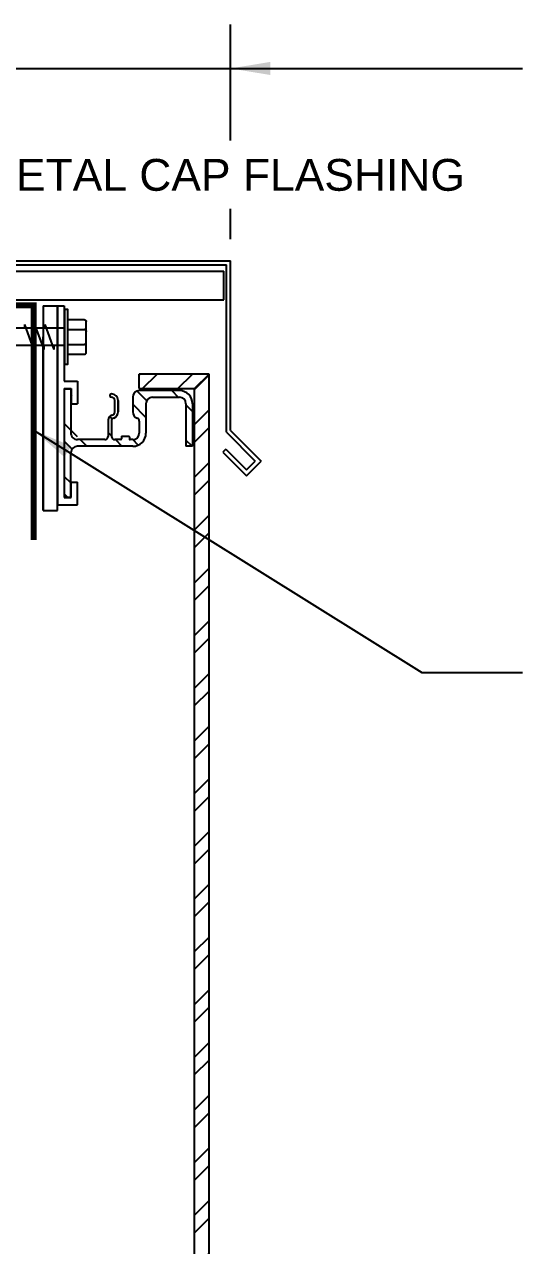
# Model space of a CAD drawing. Extents: x -64 to 51, y 0 to 66.
# Drawn here: x 24.57 to 32.1, y 16.6 to 35.02 of the extents above; entities that cross this region are included whole.
import ezdxf

# ---------------------------------------------------------------- set-up
doc = ezdxf.new("R2010")
doc.units = 0
doc.header["$LTSCALE"] = 1.5
doc.header["$MEASUREMENT"] = 0
for name, color, linetype in [('CLADDING', 252, 'CONTINUOUS'), ('STRUCTURE', 252, 'CONTINUOUS'), ('TEXT', 7, 'CONTINUOUS')]:
    doc.layers.add(name, color=color, linetype=linetype)
doc.styles.add('DETAILS', font='sanss___.ttf', dxfattribs={"height": 1})
doc.dimstyles.new('TYVEKDETAILS', dxfattribs={"dimscale": 6, "dimtxt": 1.5, "dimasz": 0.1, "dimexe": 0.75, "dimexo": 0.75, "dimgap": 0.75, "dimtad": 0, "dimtih": 1, "dimtoh": 1, "dimdec": 4, "dimzin": 0, "dimtxsty": 'DETAILS', "dimcen": 0.0625, "dimazin": 3, "dimtfac": 1, "dimtdec": 4, "dimtofl": 0, "dimtmove": 0, "dimatfit": 3, "dimtolj": 1, "dimtzin": 0})

msp = doc.modelspace()

# ---------------------------------------------------------------- hatches: boundary and pattern name
at = {"layer": 'CLADDING'}
h = msp.add_hatch(dxfattribs=at)
h.set_pattern_fill('ANSI32', color=256, scale=1.5, style=0)
h.set_pattern_definition([(315, (46.68159441133795, 37.45321067959172), (-0.397747564417433, -0.397747564417433), []), (315, (46.94675945383796, 37.45321067959172), (-0.397747564417433, -0.397747564417433), [])])
edge = h.paths.add_edge_path()
edge.add_line((25.17173529428436, 27.88908745055319), (25.27173529428433, 27.88908745055319))
edge.add_line((25.27173529428433, 27.88908745055319), (25.27173529428433, 28.5587649159549))
edge.add_arc((25.37173529428434, 28.5587649159549), 0.1, 90.00000000000081, 180)
edge.add_line((26.20581414584577, 28.65859042876551), (25.36583046642027, 28.65859042876548))
edge.add_arc((26.20581414584577, 28.8585904287655), 0.2, 270.0000000000008, 360.0000000000008)
edge.add_line((26.40581414584578, 29.29833015874448), (26.40581414584578, 28.8585904287655))
edge.add_arc((26.50581414584578, 29.29833015874448), 0.1, 90, 180.0000000000008)
edge.add_line((26.50581414584578, 29.39833015874449), (26.91058360636314, 29.39833015874447))
edge.add_arc((26.91058360636314, 29.29833015874448), 0.1, 8.142219984546603e-13, 89.99999999999919)
edge.add_line((27.01058360636315, 29.29833015874448), (27.01058360636313, 28.65859042876548))
edge.add_line((27.11058360636314, 28.65859042876548), (27.01058360636313, 28.65859042876548))
edge.add_line((27.11058360636314, 29.29833015874448), (27.11058360636314, 28.65859042876548))
edge.add_arc((26.91058360636314, 29.29833015874448), 0.2, 8.142219984546603e-13, 89.99999999999919)
edge.add_line((26.91058360636314, 29.49833015874447), (26.30581414584576, 29.49833015874447))
edge.add_arc((26.30581414584576, 29.39833015874447), 0.1, 90, 180)
edge.add_line((26.20581414584576, 29.39833015874447), (26.20581414584577, 29.17846029375498))
edge.add_arc((26.30581414584576, 29.17846029375498), 0.1, 180, 250.5287793655294)
edge.add_arc((26.25581414584578, 29.03703893751755), 0.05, 0, 70.52877936552947)
edge.add_line((26.30581414584577, 29.03703893751755), (26.30581414584577, 28.8585904287655))
edge.add_arc((26.20581414584577, 28.8585904287655), 0.1, 270.0000000000008, 360.0000000000008)
edge.add_arc((26.16581414584576, 28.76859042876549), 0.01, 180, 270)
edge.add_line((26.20581414584577, 28.7585904287655), (26.16581414584576, 28.7585904287655))
edge.add_line((26.15581414584576, 28.79859042876549), (26.15581414584576, 28.76859042876549))
edge.add_line((26.14581414584577, 28.8085904287655), (26.04509013183729, 28.8085904287655))
edge.add_arc((26.14581414584577, 28.79859042876549), 0.01, 0, 90.00000000000081)
edge.add_arc((26.04509013183729, 28.79859042876549), 0.01, 90.00000000000159, 180.0000000000049)
edge.add_line((26.03509013183728, 28.79859042876549), (26.03509013183728, 28.76859042876551))
edge.add_arc((26.02509013183728, 28.76859042876551), 0.01, 270.0000000000081, 360)
edge.add_line((26.02509013183728, 28.7585904287655), (25.93509013183727, 28.75859042876549))
edge.add_arc((25.93509013183727, 28.8085904287655), 0.05, 180.0000000000008, 270.0000000000008)
edge.add_line((25.88509013183728, 29.03703893751755), (25.88509013183728, 28.8085904287655))
edge.add_arc((25.93509013183727, 29.03703893751755), 0.05, 109.4712206344757, 180.0000000000024)
edge.add_arc((25.88509013183728, 29.17846029375498), 0.1, 289.471220634474, 360)
edge.add_line((25.98509013183729, 29.17846029375498), (25.98509013183729, 29.34833015874447))
edge.add_arc((25.88509013183728, 29.34833015874447), 0.1, 0, 90)
edge.add_arc((25.88509013183728, 29.42333015874446), 0.02499999999999947, 90, 270)
edge.add_arc((25.88509013183728, 29.34833015874447), 0.05, 0, 90)
edge.add_line((25.93509013183727, 29.17593478089415), (25.93509013183727, 29.34833015874447))
edge.add_arc((25.88509013183728, 29.17593478089415), 0.05, 281.5369590328132, 360)
edge.add_arc((25.91009013183727, 29.05346029375499), 0.075, 101.5369590328107, 180.0000000000049)
edge.add_line((25.83509013183727, 29.05346029375498), (25.83509013183728, 28.8085904287655))
edge.add_arc((25.78509013183728, 28.8085904287655), 0.05, 270.0000000000008, 360.0000000000024)
edge.add_line((25.78509013183728, 28.75859042876549), (25.37173652711892, 28.75859042876549))
edge.add_arc((25.37173529428432, 28.8587649159549), 0.1, 180.0000000000008, 270.0000000000008)
edge.add_line((25.27173529428434, 29.52646355904273), (25.27173529428436, 28.85876491595489))
edge.add_line((25.17173529428434, 29.52628907185331), (25.27173529428434, 29.52646355904273))
edge.add_line((25.17173529428434, 29.52628907185331), (25.17173529428436, 27.88908745055319))
at = {"layer": 'STRUCTURE', "linetype": 'CONTINUOUS'}
h = msp.add_hatch(dxfattribs=at)
h.set_pattern_fill('ANSI32', color=256, scale=1.5, style=0)
h.set_pattern_definition([(45, (43.43266816267771, 10.27718497600871), (-0.397747564417433, 0.397747564417433), []), (45, (43.69783320517772, 10.27718497600871), (-0.397747564417433, 0.397747564417433), [])])
h.paths.add_polyline_path([(27.36124535579416, 29.74899190817566), (27.14052134178568, 29.5282678941672), (27.14052134178568, 13.60255798599894), (27.36124535579417, 13.38183397199045)])
h.paths.add_polyline_path([(26.30581414584563, 13.60255798599893), (26.30581414584561, 13.38183397199045), (27.36124535579418, 13.38183397199044), (27.1405213417857, 13.60255798599893)])
h.paths.add_polyline_path([(26.30581414584578, 29.74899190817569), (26.30581414584579, 29.5282678941672), (27.14052134178568, 29.5282678941672), (27.36124535579418, 29.74899190817568)])

# ---------------------------------------------------------------- linework, layer by layer
at = {"layer": 'CLADDING'}
for p, q in [((24.85101128027576, 30.77581225331318), (25.17308376549529, 30.77581225331319)), ((25.07061446064848, 27.69161896545729), (25.07061446064839, 30.77581225331319)), ((25.17061446064833, 30.77581225331319), (25.17061446064833, 29.64075330538792)), ((25.17061446064833, 30.72209862503721), (25.17061446064833, 29.89709862503721)), ((25.17479328423572, 30.72140258598265), (25.17479328423571, 29.89640258598265)), ((27.36124535579436, 29.74899190817568), (26.30581414584579, 29.74899190817568)), ((26.3058141458458, 29.5282678941672), (26.30581414584579, 29.74899190817568)), ((26.30581414584579, 29.5282678941672), (26.30581414584578, 29.74899190817568)), ((27.14052134178571, 29.52826789416723), (27.36124535579419, 29.7489919081757)), ((27.36124535579416, 13.38183397199044), (27.36124535579416, 29.74899190817568)), ((25.17061446064833, 29.64075330538791), (25.37173529428435, 29.64083101416924)), ((25.17061446064833, 29.53189969295563), (25.17061446064836, 27.88347682945088)), ((25.17061446064833, 29.53189969295563), (25.27412382130935, 29.53189969295562)), ((25.17173529428434, 29.52628907185331), (25.27173529428434, 29.52646355904273)), ((25.17173529428434, 29.52628907185331), (25.17173529428435, 28.85859042876548)), ((25.27173529428434, 29.52646355904273), (25.27173529428436, 28.85876491595489)), ((25.27412382130935, 29.53189969295562), (25.27412382130935, 29.29672111714588)), ((26.30581414584579, 29.5282678941672), (27.14052134178586, 29.5282678941672)), ((26.30581414584578, 29.5282678941672), (27.14052134178585, 29.5282678941672)), ((26.91058360636314, 29.49833015874447), (26.30581414584576, 29.49833015874447)), ((27.14052134178568, 13.60255798599893), (27.14052134178568, 29.5282678941672)), ((25.93509013183727, 29.17593478089415), (25.93509013183727, 29.34833015874447)), ((25.98509013183729, 29.17846029375498), (25.98509013183729, 29.34833015874447)), ((26.20581414584577, 29.39833015874447), (26.20581414584577, 29.17846029375498)), ((26.20581414584576, 29.39833015874447), (26.20581414584577, 29.17846029375498)), ((26.50581414584578, 29.39833015874449), (26.91058360636314, 29.39833015874447)), ((25.27412382130935, 29.29672111714588), (25.37433145111732, 29.29672111714587)), ((25.93509013183727, 29.12846029375498), (25.93509013183726, 29.12846029375498)), ((26.40581414584578, 29.29833015874448), (26.40581414584578, 28.8585904287655)), ((27.01058360636315, 29.29833015874448), (27.01058360636313, 28.65859042876548)), ((27.11058360636314, 29.29833015874448), (27.11058360636314, 28.65859042876548)), ((25.83509013183727, 29.05346029375498), (25.83509013183728, 28.8085904287655)), ((25.88509013183728, 29.03703893751755), (25.88509013183728, 28.8085904287655)), ((26.30581414584577, 29.03703893751755), (26.30581414584577, 28.8585904287655)), ((25.78509013183728, 28.75859042876549), (25.37173652711892, 28.75859042876549)), ((26.02509013183728, 28.7585904287655), (25.93509013183727, 28.75859042876549)), ((26.03509013183728, 28.79859042876549), (26.03509013183728, 28.76859042876551)), ((26.14581414584577, 28.8085904287655), (26.04509013183729, 28.8085904287655)), ((26.15581414584576, 28.79859042876549), (26.15581414584576, 28.76859042876549)), ((26.20581414584577, 28.7585904287655), (26.16581414584576, 28.7585904287655)), ((26.20581414584577, 28.65859042876551), (25.36583046642027, 28.65859042876548)), ((27.11058360636314, 28.65859042876548), (27.01058360636313, 28.65859042876548)), ((25.27173529428433, 27.88908745055319), (25.27173529428433, 28.5587649159549)), ((25.27412382130935, 27.88347682945089), (25.27412382130935, 28.11865540526063)), ((25.27412382130935, 28.11865540526063), (25.37433145111732, 28.11865540526064)), ((25.17061446064833, 27.88347682945088), (25.27412382130935, 27.88347682945089)), ((25.17173529428436, 27.88908745055319), (25.27173529428433, 27.88908745055319)), ((24.8510112802758, 27.69161896545729), (25.07061446064848, 27.69161896545729)), ((25.07061446064847, 27.7746618548762), (25.37173529428435, 27.77454550823727))]:
    msp.add_line(p, q, dxfattribs=at)
for centre, radius, start, end in [((26.30581414584576, 29.39833015874447), 0.1, 90, 180), ((26.91058360636314, 29.29833015874448), 0.2, 8.142219984546603e-13, 89.99999999999919), ((25.88509013183728, 29.42333015874446), 0.02499999999999947, 90, 270), ((25.88509013183728, 29.34833015874447), 0.1, 0, 90), ((25.88509013183728, 29.34833015874447), 0.05, 0, 90), ((26.50581414584578, 29.29833015874448), 0.1, 90, 180.0000000000008), ((26.91058360636314, 29.29833015874448), 0.1, 8.142219984546603e-13, 89.99999999999919), ((25.91009013183727, 29.05346029375499), 0.075, 101.5369590328107, 180.0000000000049), ((25.88509013183728, 29.17593478089415), 0.05, 281.5369590328132, 0), ((25.88509013183728, 29.17846029375498), 0.1, 289.471220634474, 0), ((26.30581414584576, 29.17846029375498), 0.1, 180, 250.5287793655294), ((25.93509013183727, 29.03703893751755), 0.05, 109.4712206344757, 180.0000000000024), ((26.25581414584578, 29.03703893751755), 0.05, 0, 70.52877936552947), ((25.37173529428432, 28.8587649159549), 0.1, 180.0000000000008, 270.0000000000008), ((25.78509013183728, 28.8085904287655), 0.05, 270.0000000000008, 2.442665995363981e-12), ((25.93509013183727, 28.8085904287655), 0.05, 180.0000000000008, 270.0000000000008), ((26.02509013183728, 28.76859042876551), 0.01, 270.0000000000081, 0), ((26.04509013183729, 28.79859042876549), 0.01, 90.00000000000159, 180.0000000000049), ((26.14581414584577, 28.79859042876549), 0.01, 0, 90.00000000000081), ((26.16581414584576, 28.76859042876549), 0.01, 180, 270), ((26.20581414584577, 28.8585904287655), 0.1, 270.0000000000008, 8.142219984546603e-13), ((26.20581414584577, 28.8585904287655), 0.2, 270.0000000000008, 8.142219984546603e-13), ((25.37173529428434, 28.5587649159549), 0.1, 90.00000000000081, 180)]:
    msp.add_arc(centre, radius, start, end, dxfattribs=at)
at = {"layer": 'STRUCTURE'}
for p, q in [((16.87811551831217, 31.45783394205804), (27.68376570598793, 31.45783394205783)), ((16.94061551831216, 31.39533394205804), (27.62126570598794, 31.39533394205783)), ((27.62126570598791, 28.86998506321088), (27.62126570598793, 31.39569663245136)), ((27.68376570598792, 28.89587341085923), (27.68376570598793, 31.45819663245139)), ((17.25311551831217, 31.30158394205804), (27.58434256620559, 31.30204589794518)), ((24.85101128027576, 30.77581225331318), (24.8510112802758, 27.69161896545729)), ((25.17479328423571, 30.44015258598264), (23.29817030794859, 30.44015258598266)), ((24.85101128027573, 27.69161896545729), (24.85101128027577, 30.30890258598264)), ((25.17479328423571, 30.17765258598265), (23.29817030794861, 30.17765258598265)), ((25.17173529428434, 29.52628907185331), (25.17173529428436, 27.88908745055319)), ((25.37173529428435, 29.64083101416924), (25.37173529428435, 29.29672111714587)), ((27.62126570598793, 28.86998506321086), (28.05627540026241, 28.43497536893642)), ((27.68376570598793, 28.89587341085922), (28.14466374791073, 28.43497536893642)), ((27.56824385782852, 28.56945352077702), (27.92369287878992, 28.21400449981562)), ((27.61243803165268, 28.61364769460118), (27.92369287878992, 28.30239284746392)), ((25.37173529428435, 27.77454550823727), (25.37173529428435, 28.11865540526064))]:
    msp.add_line(p, q, dxfattribs=at)
at = {"layer": 'STRUCTURE', "linetype": 'CONTINUOUS'}
for p, q in [((27.58434256620558, 30.86748712058529), (27.58434256620559, 31.30204589794518)), ((17.2531155183121, 30.86702516469815), (27.58434256620558, 30.86748712058529)), ((25.07061446064839, 30.77581225331319), (25.07061446064848, 27.7746618548762)), ((24.71307245961639, 30.12140258598266), (24.57403750582429, 30.49640258598265)), ((24.57403750582429, 30.44015258598266), (24.57403750582429, 30.49640258598265)), ((24.86755080607304, 30.12140258598266), (24.72851585228095, 30.49640258598266)), ((24.72851585228095, 30.44015258598267), (24.72851585228095, 30.49640258598266)), ((25.02202915252971, 30.12140258598266), (24.8829941987376, 30.49640258598266)), ((24.8829941987376, 30.44015258598267), (24.8829941987376, 30.49640258598266)), ((24.71307245961639, 30.12140258598266), (24.71307245961639, 30.17765258598265)), ((24.86755080607304, 30.12140258598266), (24.86755080607303, 30.17765258598265)), ((25.02202915252971, 30.12140258598266), (25.0220291525297, 30.17765258598265)), ((25.98509013183728, 29.34833015874447), (25.98509013183729, 29.17846029375498)), ((27.61243803165268, 28.61364769460118), (27.56824385782852, 28.56945352077702)), ((27.92369287878992, 28.30239284746392), (28.05627540026241, 28.43497536893642)), ((27.92369287878992, 28.21400449981562), (28.14466374791073, 28.43497536893642))]:
    msp.add_line(p, q, dxfattribs=at)
at = {"layer": 'STRUCTURE', "color": 7}
for p, q in [((17.2531155183121, 30.78542875258168), (24.71055236809625, 30.78542875258168)), ((24.71055236809625, 30.78542875258168), (24.71055236809626, 27.24434813108527))]:
    msp.add_line(p, q, dxfattribs=at)
at = {"layer": 'STRUCTURE', "linetype": 'CONTINUOUS', "const_width": 0.09}
for points in [[(17.2531155183121, 30.78542875258168), (24.71055236809625, 30.78542875258168)], [(24.71055236809626, 27.24434813108527), (24.71055236809625, 30.83042894103945)]]:
    msp.add_lwpolyline(points, dxfattribs=at)
at = {"layer": 'STRUCTURE'}
msp.add_lwpolyline([(25.17479328423571, 29.89640258598265), (25.22635578423571, 29.89640258598265), (25.22635578423572, 30.72140258598265), (25.17479328423572, 30.72140258598265)], dxfattribs=at)
for points in [[(25.22635578423571, 30.57140258598266), (25.47352113856634, 30.57140258598266, -0.4142135623731054), (25.50352113856635, 30.54140258598265)], [(25.22635578423571, 30.04640258598265), (25.47352113856634, 30.04640258598265, 0.4142135623731054), (25.50352113856635, 30.07640258598265), (25.50352113856635, 30.54140258598265)], [(25.22635578423571, 30.42140258598265), (25.47352113856634, 30.42140258598265, -0.4142135623731054), (25.50352113856635, 30.39140258598266)], [(25.22635578423571, 30.19640258598266), (25.47352113856634, 30.19640258598266, 0.4142135623731054), (25.50352113856635, 30.22640258598265)], [(25.50352113856635, 30.16640258598265, 0.4142135623731054), (25.47352113856634, 30.19640258598266)]]:
    msp.add_lwpolyline(points, format="xyb", dxfattribs=at)
msp.add_arc((25.47352113856636, 30.45140258598264), 0.02999999999999936, 269.9999999999976, 0, dxfattribs=at)
at = {"layer": 'TEXT'}
for p, q in [((27.68376570598792, 33.27540712979614), (27.68376570598792, 35.02478641189607)), ((17.25311551831215, 34.36030514196622), (27.68376570598792, 34.36030514196622)), ((27.68376570598793, 31.78499444751308), (27.68376570598793, 32.24175673423463))]:
    msp.add_line(p, q, dxfattribs=at)

# ---------------------------------------------------------------- texts
at = {"layer": 'TEXT', "insert": (23.88412744231351, 32.99445879421987), "char_height": 0.48, "width": 12.84757753340111, "attachment_point": 1, "style": 'DETAILS'}
msp.add_mtext('METAL CAP FLASHING', dxfattribs=at)

# ---------------------------------------------------------------- leaders
at = {"layer": 'TEXT'}
for points in [[(27.68376570598792, 34.36030514196618), (32.09531951065867, 34.36030514196618)], [(24.71661872589914, 28.89668408768699), (30.57414905740859, 25.24565716393611), (32.09531951065867, 25.24565716393611)]]:
    msp.add_leader(points, dimstyle='TYVEKDETAILS', override={"dimgap": 0.75, "dimtad": 0, "dimfxl": 3}, dxfattribs=at)

doc.saveas('drawing.dxf')
